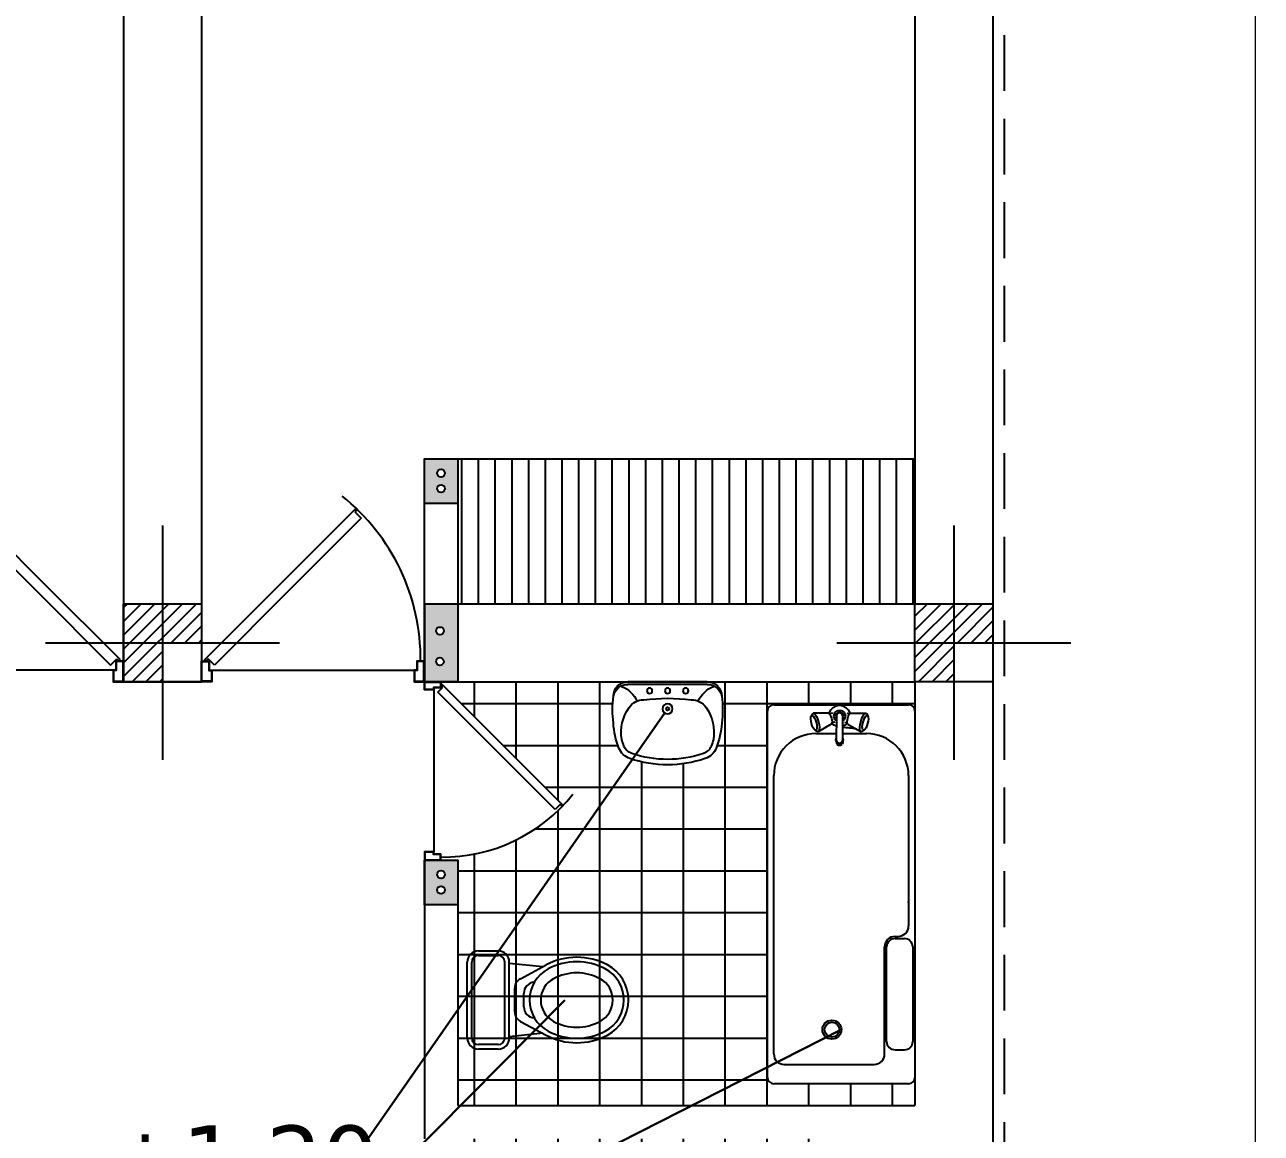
# Model space of a CAD drawing. Header units: inches. Extents: x -1482 to -895, y -39 to 122.
# Drawn here: x -1458.03 to -1452.48, y 71.57 to 76.54 of the extents above; entities that cross this region are included whole.
import ezdxf
from ezdxf.enums import TextEntityAlignment as Align

# ---------------------------------------------------------------- set-up
doc = ezdxf.new("R2010")
doc.units = ezdxf.units.IN
doc.header["$MEASUREMENT"] = 0
doc.header["$PDMODE"] = 3
doc.linetypes.add('DASHED2', pattern=[0.375, 0.25, -0.125])
doc.layers.get('Defpoints').update_dxf_attribs({"lineweight": 15})
for name, color, linetype in [('axe', 150, 'Continuous'), ('fur', 22, 'Continuous'), ('GRADIANT', 251, 'Continuous')]:
    doc.layers.add(name, color=color, linetype=linetype)
doc.layers.add('tasisat', color=40, linetype='Continuous', lineweight=30)
doc.styles.add('COLI', font='TIMES.TTF', dxfattribs={"height": 0.25})
doc.styles.get("Standard").update_dxf_attribs({"font": 'verdana.TTF'})
doc.dimstyles.new('111', dxfattribs={"dimscale": 0, "dimtxt": 0.2, "dimasz": 0.1, "dimexe": 0.2, "dimexo": 0.5, "dimgap": 0.1, "dimtad": 1, "dimlfac": 1, "dimzin": 0, "dimdsep": 46, "dimtxsty": 'COLI', "dimblk1": 'OPEN30', "dimblk2": 'OPEN30', "dimsah": 1, "dimcen": 0, "dimse1": 1, "dimse2": 1, "dimclrd": 252, "dimclre": 1, "dimclrt": 1, "dimadec": 0, "dimazin": 0, "dimtfac": 0.5, "dimtix": 1, "dimtofl": 0, "dimtmove": 2, "dimatfit": 3, "dimldrblk": 'OPEN30', "dimfxl": 1, "dimtolj": 1, "dimtzin": 0, "dimlwd": 5, "dimarcsym": 0})

# ---------------------------------------------------------------- blocks, each defined once
blk = doc.blocks.new('DR10045K')
at = {"layer": 'fur', "color": 227}
blk.add_line((-0.0481, -0.0545), (-0.9919, -0.0545), dxfattribs=at)
at = {"layer": 'fur', "color": 227, "linetype": 'Continuous'}
for p, q in [((-0.4028, -0.4202), (-0.0603, -0.0777)), ((-0.0143, -0.1017), (-0.3678, -0.4552)), ((-0.0603, -0.0777), (-0.0314, -0.1067)), ((-0.031, -0.107), (-0.02, -0.096)), ((-0.02, -0.096), (-0.0143, -0.1017)), ((-0.7454, -0.7628), (-0.4028, -0.4202)), ((-0.3678, -0.4552), (-0.7214, -0.8088)), ((-0.716, -0.7921), (-0.7454, -0.7628)), ((-0.7271, -0.8031), (-0.716, -0.7921)), ((-0.7214, -0.8088), (-0.7271, -0.8031))]:
    blk.add_line(p, q, dxfattribs=at)
for points in [[(-0.9919, -0.0545), (-0.9919, 0), (-1.04, 0), (-1.04, -0.096), (-1.0044, -0.096), (-1.0044, -0.0545)], [(-0.0481, -0.0545), (-0.0481, 0), (0, 0), (0, -0.096), (-0.0356, -0.096), (-0.0356, -0.0545)], [(-0.9939, -0.0525), (-0.9939, -0.002), (-1.038, -0.002), (-1.038, -0.094), (-1.0064, -0.094), (-1.0064, -0.0525)], [(-0.0461, -0.0525), (-0.0461, -0.002), (-0.002, -0.002), (-0.002, -0.094), (-0.0336, -0.094), (-0.0336, -0.0525)]]:
    blk.add_lwpolyline(points, close=True, dxfattribs=at)
at = {"layer": 'fur', "color": 227}
blk.add_arc((-0.0497, -0.1055), 0.9725, 179.43894, 231.41438, dxfattribs=at)
blk = doc.blocks.new('A$C78557366')
at = {"layer": 'GRADIANT', "ltscale": 0.3}
h = blk.add_hatch(dxfattribs=at)
h.set_pattern_fill('ANSI31', color=256, scale=0.2)
h.paths.add_polyline_path([(-0.1, 0), (0, 0), (0, 0.1), (-0.1, 0.1)], flags=16)
h.paths.add_polyline_path([(0.1, 0), (0.1, 0.1), (-0.1, 0.1), (-0.1, 0)], flags=17)
h.paths.add_polyline_path([(0, -0.1), (0.1, -0.1), (0.1, 0.1), (0, 0.1)])
h.paths.add_polyline_path([(0.1, -0.1), (0.1, 0.1), (-0.1, 0.1), (-0.1, -0.1)])
at = {"layer": 'axe', "ltscale": 0.3}
for p, q in [((0, 0.3), (0, -0.3)), ((-0.3, 0), (0.3, 0))]:
    blk.add_line(p, q, dxfattribs=at)
blk.add_lwpolyline([(0.1, 0.1), (-0.1, 0.1), (-0.1, -0.1), (0.1, -0.1)], close=True, dxfattribs=at)
blk = doc.blocks.new('A$C3F8B090B')
h = blk.add_hatch(color=1)
h.paths.add_polyline_path([(0, 0), (0.15, 0), (0.15, 0.35), (0, 0.35)])
h.paths.add_polyline_path([(0.0977, 0.122, -1), (0.063, 0.122, -1)], flags=16)
h.paths.add_polyline_path([(0.0977, 0.2594, -1), (0.063, 0.2594, -1)], flags=16)
at = {"color": 1}
blk.add_lwpolyline([(0.15, 0.35), (0.15, 0), (0, 0), (0, 0.35)], close=True, dxfattribs=at)
for centre in [(0.0803, 0.2594), (0.0803, 0.122)]:
    blk.add_circle(centre, 0.0174, dxfattribs=at)
blk = doc.blocks.new('A$C14EE399E')
h = blk.add_hatch(color=1)
h.dxf.hatch_style = 1
h.paths.add_polyline_path([(0, 0.15), (0, 0), (0.2, 0), (0.2, 0.15)])
h.paths.add_polyline_path([(0.0836, 0.0753, -1), (0.0489, 0.0753, -1)], flags=16)
h.paths.add_polyline_path([(0.1527, 0.0753, -1), (0.118, 0.0753, -1)], flags=16)
at = {"color": 1}
blk.add_lwpolyline([(0, 0.15), (0.2, 0.15), (0.2, 0), (0, 0)], close=True, dxfattribs=at)
for centre in [(0.0662, 0.0753), (0.1353, 0.0753)]:
    blk.add_circle(centre, 0.0174, dxfattribs=at)
blk = doc.blocks.new('_Open30')
at = {"color": 0, "linetype": 'ByBlock', "lineweight": -2}
for p, q in [((-1, 0.268), (0, 0)), ((0, 0), (-1, -0.268)), ((0, 0), (-1, 0))]:
    blk.add_line(p, q, dxfattribs=at)
blk = doc.blocks.new('*D597')
at = {"color": 252, "lineweight": 5, "ltscale": 0.3, "transparency": 16777216}
blk.add_line((-1452.5067, 80.8979), (-1452.5067, 51.0979), dxfattribs=at)
at = {"layer": 'Defpoints', "color": 0, "ltscale": 0.3, "transparency": 16777216}
for p in [(-1453.6336, 80.9979), (-1453.6836, 50.9979), (-1452.5067, 50.9979)]:
    blk.add_point(p, dxfattribs=at)
at = {"color": 252, "lineweight": 5, "ltscale": 0.3, "transparency": 16777216, "xscale": 0.1, "yscale": 0.1, "zscale": 0.1}
for p, rotation in [((-1452.5067, 80.9979), 90), ((-1452.5067, 50.9979), 270)]:
    blk.add_blockref('_Open30', p, dxfattribs=dict(at, rotation=rotation))
at = {"color": 1, "ltscale": 0.3, "transparency": 16777216, "insert": (-1452.7342, 65.9979), "char_height": 0.25, "attachment_point": 5, "rotation": 90, "style": 'COLI'}
blk.add_mtext('\\A1;30.00', dxfattribs=at)
blk = doc.blocks.new('Wash1')
for p, q in [((-0.22, 0), (0.22, 0)), ((-0.22, -0.015), (0.22, -0.015))]:
    blk.add_line(p, q)
for centre, radius in [((-0.1, -0.05), 0.015), ((0, -0.05), 0.015), ((0.1, -0.05), 0.015), ((0, -0.15), 0.0277)]:
    blk.add_circle(centre, radius)
for centre, radius, start, end in [((-0.22, -0.08), 0.08, 90, 180), ((-0.2219, -0.0944), 0.0794, 88.62655, 169.56117), ((-0.319, -0.1782), 0.1657, 24.63856, 67.1002), ((0.319, -0.1782), 0.1657, 112.8998, 155.36144), ((0.22, -0.08), 0.08, 0, 90), ((0.2219, -0.0944), 0.0794, 10.43883, 91.37345), ((0.2737, -0.155), 0.5786, 172.55165, 187.44835), ((-0.1315, -0.2), 0.1, 90, 144.79671), ((0, -1.1605), 1.0686, 82.93363, 97.06637), ((0.1315, -0.2), 0.1, 35.20329, 90), ((-0.2737, -0.155), 0.5786, 352.55165, 7.44835), ((-0.017, -0.2807), 0.24, 144.79671, 189.41479), ((0, -0.15), 0.00875, 0, 180), ((0, -0.15), 0.00875, 180, 0), ((0, -0.15), 0.00875, 180, 0), ((0.017, -0.2807), 0.24, 350.58521, 35.20329), ((0.1562, -0.2002), 0.4572, 183.73593, 201.48215), ((-0.1562, -0.2002), 0.4572, 338.51785, 356.26407), ((0.1562, -0.2002), 0.4272, 196.2839, 201.48215), ((0.1562, -0.2002), 0.4272, 196.2839, 201.48215), ((-0.1562, -0.2002), 0.4272, 338.51785, 343.7161), ((-0.1562, -0.2002), 0.4272, 338.51785, 343.7161), ((-0.1762, -0.331), 0.1, 201.48215, 251.31992), ((-0.1762, -0.331), 0.07, 201.48215, 251.31992), ((0, 0.19), 0.62, 251.31992, 288.68008), ((0.1762, -0.331), 0.07, 288.68008, 338.51785), ((0.1762, -0.331), 0.1, 288.68008, 338.51785), ((0, 0.19), 0.65, 251.31992, 288.68008)]:
    blk.add_arc(centre, radius, start, end)
blk = doc.blocks.new('VAN2')
at = {"layer": 'fur'}
for p, q in [((0, -0.32), (0, 0.32)), ((0.03, 0.35), (1.77, 0.35)), ((0.1417, 0.32), (1.4633, 0.32)), ((1.8, 0.32), (1.8, -0.32)), ((0.0917, 0.27), (0.0917, -0.156)), ((1.6633, 0.12), (1.6633, 0.023)), ((1.6633, -0.0079), (1.6633, -0.12)), ((0.1417, -0.206), (0.6497, -0.206)), ((0.2013, -0.216), (0.6497, -0.216)), ((0.1613, -0.256), (0.1613, -0.3)), ((0.6897, -0.256), (0.6897, -0.3)), ((0.6997, -0.256), (0.6997, -0.27)), ((1.77, -0.35), (0.03, -0.35)), ((0.6497, -0.34), (0.2013, -0.34)), ((1.4633, -0.32), (0.7497, -0.32))]:
    blk.add_line(p, q, dxfattribs=at)
at = {"layer": 'fur', "linetype": 'ByBlock'}
for p, q in [((1.6729, 0.1143), (1.6792, 0.1241)), ((1.6784, 0.1203), (1.6792, 0.1241)), ((1.681, 0.1174), (1.6784, 0.1203)), ((1.6792, 0.1241), (1.6834, 0.1285)), ((1.6834, 0.1285), (1.6905, 0.133)), ((1.6905, 0.133), (1.6999, 0.1371)), ((1.6999, 0.1371), (1.7107, 0.1406)), ((1.7165, 0.1188), (1.7055, 0.1164)), ((1.7107, 0.1406), (1.7217, 0.1429)), ((1.7272, 0.1223), (1.7165, 0.1188)), ((1.7217, 0.1429), (1.7319, 0.144)), ((1.7366, 0.1264), (1.7272, 0.1223)), ((1.7319, 0.144), (1.7403, 0.1437)), ((1.7438, 0.1309), (1.7366, 0.1264)), ((1.7403, 0.1437), (1.7461, 0.142)), ((1.7479, 0.1353), (1.7438, 0.1309)), ((1.7535, 0.1229), (1.7446, 0.1173)), ((1.7461, 0.142), (1.7488, 0.1391)), ((1.7565, 0.1367), (1.7461, 0.142)), ((1.7488, 0.1391), (1.7479, 0.1353)), ((1.7588, 0.1283), (1.7535, 0.1229)), ((1.7565, 0.1367), (1.7598, 0.1331)), ((1.7598, 0.1331), (1.7588, 0.1283)), ((1.7601, 0.0615), (1.7598, 0.1331)), ((1.6718, 0.1095), (1.6729, 0.1143)), ((1.6751, 0.1059), (1.6718, 0.1095)), ((1.7074, 0.0473), (1.6718, 0.1095)), ((1.6824, 0.1038), (1.6751, 0.1059)), ((1.6868, 0.1157), (1.681, 0.1174)), ((1.6929, 0.1034), (1.6824, 0.1038)), ((1.6953, 0.1154), (1.6868, 0.1157)), ((1.7057, 0.1048), (1.6929, 0.1034)), ((1.7055, 0.1164), (1.6953, 0.1154)), ((1.7195, 0.1077), (1.7057, 0.1048)), ((1.7329, 0.112), (1.7195, 0.1077)), ((1.7446, 0.1173), (1.7329, 0.112)), ((1.7601, 0.0615), (1.7595, 0.0586)), ((1.6132, 0.0201), (1.608, 0.0124)), ((1.608, 0.0124), (1.608, 0.0028)), ((1.608, 0.0028), (1.6132, -0.005)), ((1.6213, 0.023), (1.6132, 0.0201)), ((1.6213, 0.023), (1.6148, 0.0135)), ((1.6148, 0.0135), (1.6148, 0.0017)), ((1.6148, 0.0017), (1.6213, -0.0079)), ((1.6317, 0.0267), (1.6213, 0.023)), ((1.6422, 0.0231), (1.6317, 0.0267)), ((1.6977, 0.023), (1.6978, 0.0233)), ((1.6978, 0.0233), (1.705, 0.0375)), ((1.705, 0.0375), (1.7119, 0.0444)), ((1.7093, 0.0451), (1.7074, 0.0473)), ((1.7137, 0.0439), (1.7093, 0.0451)), ((1.72, 0.0436), (1.7137, 0.0439)), ((1.7176, 0.0303), (1.7139, 0.0439)), ((1.7277, 0.0444), (1.72, 0.0436)), ((1.7254, 0.023), (1.7302, 0.0296)), ((1.7359, 0.0462), (1.7277, 0.0444)), ((1.7302, 0.0296), (1.7463, 0.0349)), ((1.744, 0.0488), (1.7359, 0.0462)), ((1.7379, 0.023), (1.7463, 0.0257)), ((1.751, 0.0519), (1.744, 0.0488)), ((1.7463, 0.0349), (1.7624, 0.0296)), ((1.7463, 0.0257), (1.757, 0.0223)), ((1.7564, 0.0553), (1.751, 0.0519)), ((1.7598, 0.0415), (1.7562, 0.0552)), ((1.7595, 0.0586), (1.7564, 0.0553)), ((1.757, 0.0223), (1.7636, 0.0132)), ((1.7636, 0.0019), (1.757, -0.0072)), ((1.7577, 0.0567), (1.7621, 0.056)), ((1.7621, 0.056), (1.7763, 0.0488)), ((1.7624, 0.0296), (1.7723, 0.016)), ((1.7636, 0.0132), (1.7636, 0.0019)), ((1.7723, 0.016), (1.7723, -0.0009)), ((1.7763, 0.0488), (1.7876, 0.0375)), ((1.7876, 0.0375), (1.7948, 0.0233)), ((1.7948, 0.0233), (1.7973, 0.0075)), ((1.7973, 0.0075), (1.7948, -0.0082)), ((1.6213, -0.0079), (1.6132, -0.005)), ((1.6213, -0.0079), (1.6317, -0.0116)), ((1.6317, -0.0116), (1.6422, -0.0079)), ((1.7073, -0.0322), (1.6718, -0.0945)), ((1.6978, -0.0082), (1.6977, -0.0079)), ((1.705, -0.0224), (1.6978, -0.0082)), ((1.7119, -0.0293), (1.705, -0.0224)), ((1.7073, -0.0322), (1.7093, -0.0301)), ((1.7093, -0.0301), (1.7137, -0.0288)), ((1.7137, -0.0288), (1.72, -0.0286)), ((1.7176, -0.0152), (1.7139, -0.0288)), ((1.72, -0.0286), (1.7277, -0.0294)), ((1.7302, -0.0146), (1.7254, -0.0079)), ((1.7277, -0.0294), (1.7359, -0.0312)), ((1.7463, -0.0198), (1.7302, -0.0146)), ((1.7359, -0.0312), (1.744, -0.0337)), ((1.7463, -0.0107), (1.7379, -0.0079)), ((1.744, -0.0337), (1.751, -0.0369)), ((1.757, -0.0072), (1.7463, -0.0107)), ((1.7624, -0.0146), (1.7463, -0.0198)), ((1.751, -0.0369), (1.7564, -0.0402)), ((1.7598, -0.0265), (1.7562, -0.0401)), ((1.7564, -0.0402), (1.7595, -0.0435)), ((1.7621, -0.041), (1.7577, -0.0417)), ((1.7595, -0.0435), (1.7601, -0.0464)), ((1.7601, -0.0464), (1.7598, -0.118)), ((1.7763, -0.0337), (1.7621, -0.041)), ((1.7723, -0.0009), (1.7624, -0.0146)), ((1.7876, -0.0225), (1.7763, -0.0337)), ((1.7948, -0.0082), (1.7876, -0.0225)), ((1.6718, -0.0945), (1.6751, -0.0908)), ((1.6728, -0.0992), (1.6718, -0.0945)), ((1.6728, -0.0992), (1.6792, -0.109)), ((1.6751, -0.0908), (1.6824, -0.0887)), ((1.6784, -0.1052), (1.681, -0.1023)), ((1.6792, -0.109), (1.6784, -0.1052)), ((1.6834, -0.1134), (1.6792, -0.109)), ((1.681, -0.1023), (1.6868, -0.1006)), ((1.6824, -0.0887), (1.6929, -0.0883)), ((1.6905, -0.1179), (1.6834, -0.1134)), ((1.6868, -0.1006), (1.6952, -0.1003)), ((1.6929, -0.0883), (1.7057, -0.0897)), ((1.6952, -0.1003), (1.7055, -0.1014)), ((1.7055, -0.1014), (1.7165, -0.1037)), ((1.7057, -0.0897), (1.7194, -0.0927)), ((1.7165, -0.1037), (1.7272, -0.1072)), ((1.7194, -0.0927), (1.7329, -0.097)), ((1.7272, -0.1072), (1.7366, -0.1114)), ((1.7329, -0.097), (1.7446, -0.1022)), ((1.7366, -0.1114), (1.7437, -0.1159)), ((1.7437, -0.1159), (1.7479, -0.1202)), ((1.7446, -0.1022), (1.7535, -0.1078)), ((1.7535, -0.1078), (1.7588, -0.1133)), ((1.7588, -0.1133), (1.7598, -0.118)), ((1.6999, -0.122), (1.6905, -0.1179)), ((1.7106, -0.1255), (1.6999, -0.122)), ((1.7217, -0.1279), (1.7106, -0.1255)), ((1.7319, -0.129), (1.7217, -0.1279)), ((1.7403, -0.1286), (1.7319, -0.129)), ((1.7461, -0.127), (1.7403, -0.1286)), ((1.7565, -0.1217), (1.7461, -0.127)), ((1.7487, -0.1241), (1.7461, -0.127)), ((1.7479, -0.1202), (1.7487, -0.1241)), ((1.7598, -0.118), (1.7565, -0.1217))]:
    blk.add_line(p, q, dxfattribs=at)
blk.add_lwpolyline([(1.7463, -0.0079), (1.7554, -0.005), (1.761, 0.0027), (1.761, 0.0123), (1.7554, 0.0201), (1.7463, 0.023), (1.6317, 0.0231), (1.6233, 0.0201), (1.6181, 0.0124), (1.6181, 0.0028), (1.6233, -0.005), (1.6317, -0.0079)], close=True, dxfattribs=at)
at = {"layer": 'fur'}
for radius in [0.045, 0.035]:
    blk.add_circle((0.2572, 0.044), radius, dxfattribs=at)
for centre, radius, start, end in [((0.03, 0.32), 0.03, 90, 180), ((0.1417, 0.27), 0.05, 90, 180), ((1.4633, 0.12), 0.2, 360, 90), ((1.77, 0.32), 0.03, 0, 90), ((1.3355, 0), 0.356, 348.07433, 358.72231), ((0.1417, -0.156), 0.05, 180, 270), ((1.4633, -0.12), 0.2, 270, 360), ((0.2013, -0.256), 0.04, 90, 180), ((0.6497, -0.256), 0.05, 0, 90), ((0.6497, -0.256), 0.04, 0, 90), ((0.7497, -0.27), 0.05, 180, 270), ((0.03, -0.32), 0.03, 180, 270), ((0.2013, -0.3), 0.04, 180, 270), ((0.6497, -0.3), 0.04, 270, 0), ((0.8651, -0.29), 0.03, 261.26598, 270), ((1.77, -0.32), 0.03, 270, 0)]:
    blk.add_arc(centre, radius, start, end, dxfattribs=at)
blk = doc.blocks.new('Farangi1')
for p, q in [((-0.17, 0), (0.17, 0)), ((-0.22, -0.1385), (-0.22, -0.05)), ((-0.2, -0.1385), (-0.2, -0.05)), ((-0.17, -0.02), (0.17, -0.02)), ((0.2, -0.05), (0.2, -0.1385)), ((0.22, -0.05), (0.22, -0.1385)), ((-0.17, -0.1685), (0.17, -0.1685)), ((-0.17, -0.1885), (0.17, -0.1885)), ((-0.1493, -0.3388), (-0.1643, -0.1885)), ((-0.0529, -0.2128), (0.0529, -0.2128)), ((0.1493, -0.3388), (0.1643, -0.1885)), ((-0.0956, -0.2384), (-0.1573, -0.3538)), ((-0.0298, -0.2536), (0.0298, -0.2536)), ((0.0956, -0.2384), (0.1573, -0.3538))]:
    blk.add_line(p, q)
for centre, radius, start, end in [((-0.17, -0.05), 0.05, 90, 180), ((0.17, -0.05), 0.05, 0, 90), ((-0.17, -0.05), 0.03, 90, 180), ((0.17, -0.05), 0.03, 0, 90), ((-0.17, -0.1385), 0.05, 180, 270), ((-0.17, -0.1385), 0.03, 180, 270), ((0.17, -0.1385), 0.03, 270, 0), ((0.17, -0.1385), 0.05, 270, 0), ((-0.0529, -0.2612), 0.0484, 90, 151.8712), ((0.0529, -0.2612), 0.0484, 28.1288, 90), ((-0.0298, -0.3036), 0.05, 90, 177.0227), ((0.0298, -0.3036), 0.05, 2.9773, 90), ((0, -0.4378), 0.1584, 28.1288, 151.8712), ((0, -0.4378), 0.1084, 28.1288, 151.8712), ((0.0996, -0.4911), 0.2913, 151.8712, 208.1288), ((0.0996, -0.4911), 0.2713, 151.8712, 208.1288), ((0.0996, -0.4911), 0.2213, 151.8712, 208.1288), ((-0.0996, -0.4911), 0.2213, 331.8712, 28.1288), ((-0.0996, -0.4911), 0.2713, 331.8712, 28.1288), ((-0.0996, -0.4911), 0.2913, 331.8712, 28.1288), ((0, -0.5443), 0.1084, 208.1288, 331.8712), ((0, -0.5443), 0.1784, 208.1288, 331.8712), ((0, -0.5443), 0.1584, 208.1288, 331.8712)]:
    blk.add_arc(centre, radius, start, end)

msp = doc.modelspace()

# ---------------------------------------------------------------- hatches: boundary and pattern name
at = {"layer": 'fur', "linetype": 'Continuous'}
h = msp.add_hatch(dxfattribs=at)
h.set_pattern_fill('ANSI31', color=136, scale=0.6, angle=45, style=0)
h.set_pattern_definition([(90, (-376.44076, 0), (-0.075, 1e-17), [])])
h.paths.add_polyline_path([(-1454.0336, 73.9479), (-1454.0336, 74.5979), (-1456.0836, 74.5979), (-1456.0838, 73.9479), (-1456.0837, 73.9479), (-1456.0837, 73.9479)])
at = {"layer": 'fur', "linetype": 'Continuous', "true_color": 0x474747}
h = msp.add_hatch(dxfattribs=at)
h.set_pattern_fill('ANSI37,_O', color=49, scale=1.5, angle=315)
h.set_pattern_definition([(0, (-264.25915, 0), (6e-17, 0.1875), []), (90, (-264.25915, 0), (-0.1875, 6e-17), [])])
h.paths.add_polyline_path([(-1454.6948, 73.4664, -0.414214), (-1454.6664, 73.4947), (-1454.062, 73.4947, -0.414214), (-1454.0336, 73.4664), (-1454.0336, 73.5979), (-1454.9647, 73.5979, -0.414214), (-1454.8999, 73.5331, -0.065091), (-1454.8999, 73.4116, -0.077588), (-1454.9248, 73.3001, -0.220952), (-1454.9742, 73.253, -0.164474), (-1455.3115, 73.253, -0.220952), (-1455.3609, 73.3001, -0.077588), (-1455.3859, 73.4116, -0.065091), (-1455.3859, 73.5331, -0.414214), (-1455.3211, 73.5979), (-1456.1597, 73.5979), (-1456.1597, 73.5825), (-1456.1553, 73.5869), (-1455.8834, 73.3149), (-1455.6114, 73.0429, -0.207434), (-1456.1598, 72.8116), (-1456.1598, 72.7979), (-1456.0836, 72.7979), (-1456.0836, 72.7979), (-1456.0836, 71.6979), (-1454.0336, 71.6979), (-1454.0336, 71.8231, -0.414214), (-1454.062, 71.7947), (-1454.6664, 71.7947, -0.414214), (-1454.6948, 71.8231)])
h.paths.add_polyline_path([(-1456.1598, 71.5479), (-1456.1598, 71.5325), (-1456.1554, 71.5369), (-1455.8834, 71.2649), (-1455.6115, 70.993, -0.207434), (-1456.1598, 70.7616), (-1456.1598, 70.7479), (-1456.0836, 70.7479), (-1456.0836, 70.7479), (-1456.0836, 70.2479), (-1454.4336, 70.2479), (-1454.4336, 71.5479)])
h.paths.add_polyline_path([(-1454.8976, 69.2393), (-1454.0336, 69.2393), (-1454.0336, 69.8979), (-1456.069, 69.8979), (-1456.069, 69.8845), (-1456.0652, 69.8883), (-1455.8272, 69.6503), (-1455.5892, 69.4123, -0.207434), (-1456.069, 69.2099), (-1456.069, 69.1979), (-1455.9837, 69.1979), (-1455.9823, 69.1979), (-1455.9823, 68.9979), (-1455.9837, 68.9979), (-1455.9837, 68.3479), (-1454.0336, 68.3479), (-1454.0336, 68.3753), (-1454.8976, 68.3753)])
h.paths.add_polyline_path([(-1455.1358, 69.5735, -0.077588), (-1455.1607, 69.685, -0.065091), (-1455.1607, 69.8065, -0.414214), (-1455.0959, 69.8713), (-1454.7395, 69.8713, -0.414214), (-1454.6747, 69.8065, -0.065091), (-1454.6747, 69.685, -0.077588), (-1454.6997, 69.5735, -0.220952), (-1454.7491, 69.5264, -0.164474), (-1455.0863, 69.5264, -0.220952)], flags=16)
h.paths.add_polyline_path([(-1455.0786, 69.5494, -0.220952), (-1455.1132, 69.5824, -0.022686), (-1455.1233, 69.6121, -0.197181), (-1455.0904, 69.756, -0.143289), (-1455.0548, 69.7843, 0.191261), (-1455.1271, 69.8519, -0.126586), (-1455.0959, 69.8591), (-1454.7395, 69.8591, -0.126584), (-1454.7083, 69.8519, 0.191261), (-1454.7807, 69.7843, -0.143289), (-1454.745, 69.756, -0.197181), (-1454.7121, 69.6121, -0.022686), (-1454.7223, 69.5824, -0.220952), (-1454.7569, 69.5494, -0.164474)], flags=0)
h.paths.add_polyline_path([(-1455.3461, 68.8198, -0.599332), (-1455.3461, 68.5052, -0.250522), (-1455.6207, 68.5052), (-1455.6357, 68.5132), (-1455.786, 68.4982), (-1455.786, 68.4925, -0.414214), (-1455.836, 68.4425), (-1455.9245, 68.4425, -0.414214), (-1455.9745, 68.4925), (-1455.9745, 68.8325, -0.414214), (-1455.9245, 68.8825), (-1455.836, 68.8825, -0.414214), (-1455.786, 68.8325), (-1455.786, 68.8269), (-1455.6357, 68.8119), (-1455.6207, 68.8198, -0.250522)], flags=16)
h.paths.add_polyline_path([(-1455.3555, 68.8022, -0.599332), (-1455.3555, 68.5229, -0.250522), (-1455.6113, 68.5229, -0.138869), (-1455.6735, 68.5828, -0.399074), (-1455.7209, 68.6327), (-1455.7209, 68.6924, -0.399074), (-1455.6735, 68.7423, -0.138869), (-1455.6113, 68.8022, -0.250522)], flags=0)
h.paths.add_polyline_path([(-1455.3791, 68.7581, -0.599332), (-1455.3791, 68.567, -0.250522), (-1455.5877, 68.567, -0.599332), (-1455.5877, 68.7581, -0.250522)], flags=0)
h.paths.add_polyline_path([(-1454.9401, 69.7498, -1), (-1454.8953, 69.7498, -1)], flags=0)
h.paths.add_polyline_path([(-1454.9248, 69.7498, 1), (-1454.9106, 69.7498, 1)], flags=0)
h.paths.add_polyline_path([(-1455.0109, 69.8308, -1), (-1454.9866, 69.8308, -1)], flags=0)
h.paths.add_polyline_path([(-1454.9299, 69.8308, -1), (-1454.9056, 69.8308, -1)], flags=0)
h.paths.add_polyline_path([(-1455.806, 68.8325), (-1455.806, 68.4925, -0.414214), (-1455.836, 68.4625), (-1455.9245, 68.4625, -0.414214), (-1455.9545, 68.4925), (-1455.9545, 68.8325, -0.414214), (-1455.9245, 68.8625), (-1455.836, 68.8625, -0.414214)], flags=0)
h.paths.add_polyline_path([(-1454.8489, 69.8308, -1), (-1454.8246, 69.8308, -1)], flags=0)

# ---------------------------------------------------------------- linework, layer by layer
at = {"color": 251, "linetype": 'DASHED2'}
msp.add_line((-1453.6336, 80.9979), (-1453.6336, 62.9979), dxfattribs=at)
at = {"ltscale": 0.3}
for p, q in [((-1454.0336, 80.5979), (-1454.0336, 73.9479)), ((-1453.6836, 78.9479), (-1453.6836, 62.9979)), ((-1457.5836, 78.5979), (-1457.5836, 73.5979)), ((-1457.2336, 78.5979), (-1457.2336, 73.5979)), ((-1456.2336, 73.9479), (-1456.2336, 74.5979)), ((-1456.2336, 74.5979), (-1456.0836, 74.5979)), ((-1456.0836, 74.5979), (-1456.0838, 73.9479)), ((-1456.2336, 73.9479), (-1456.2336, 73.5979)), ((-1456.2336, 73.9479), (-1454.0336, 73.9479)), ((-1457.5836, 73.5979), (-1457.2336, 73.5979)), ((-1456.2336, 73.5979), (-1454.0336, 73.5979)), ((-1454.0336, 73.5979), (-1454.0336, 71.6979)), ((-1456.2336, 72.7979), (-1456.2336, 71.5479)), ((-1456.2336, 72.7979), (-1456.0836, 72.7979)), ((-1456.0836, 72.7979), (-1456.0836, 71.6979)), ((-1456.0836, 71.6979), (-1454.0336, 71.6979))]:
    msp.add_line(p, q, dxfattribs=at)
at = {"layer": 'fur', "color": 156}
msp.add_line((-1456.1903, 74.5979), (-1454.0336, 74.5979), dxfattribs=at)
at = {"layer": 'tasisat', "linetype": 'Continuous'}
for p, q in [((-1455.1558, 73.4581), (-1457.122, 70.6372)), ((-1457.122, 70.6372), (-1455.6034, 72.1704)), ((-1454.3632, 72.0384), (-1457.122, 70.6372))]:
    msp.add_line(p, q, dxfattribs=at)

# ---------------------------------------------------------------- block references
at = {"rotation": 90}
for p in [(-1456.0836, 74.3979), (-1456.0836, 72.5979)]:
    msp.add_blockref('A$C14EE399E', p, dxfattribs=at)
at = {"xscale": 0.9999900196616685, "yscale": 0.9999900196616685, "zscale": 0.9999900196616685, "rotation": 179.9881526941475}
msp.add_blockref('A$C3F8B090B', (-1456.0837, 73.9479), dxfattribs=at)
at = {"layer": 'axe', "ltscale": 0.3, "xscale": -1.750000000001592, "yscale": 1.750000000001592, "zscale": 1.750000000001592, "rotation": 90}
for p in [(-1457.4086, 73.7729), (-1453.8586, 73.7729)]:
    msp.add_blockref('A$C78557366', p, dxfattribs=at)
at = {"layer": 'fur'}
for name, p, xscale, yscale, zscale, rotation in [('DR10045K', (-1457.5836, 73.5979), -0.9615062562670471, 0.961506256267219, 0.961506256267227, 180.001175481371), ('DR10045K', (-1457.2336, 73.5979), 0.9615062562672176, 0.9615062562672176, 0.9615062562672176, 179.998824518629), ('DR10045K', (-1456.2336, 73.5979), 0.7692559862207509, 0.7692559862207509, 0.7692559862207509, 89.99411657741538), ('VAN2', (-1454.3642, 71.7947), 0.9444444444441231, 0.9444444444441231, 0.9444444444441231, 90)]:
    msp.add_blockref(name, p, dxfattribs=dict(at, xscale=xscale, yscale=yscale, zscale=zscale, rotation=rotation))
at = {"layer": 'fur', "xscale": -0.8100000000000023, "yscale": 0.8099999999999792, "zscale": 0.8099999999999795}
msp.add_blockref('Wash1', (-1455.1429, 73.5979), dxfattribs=at)
at = {"layer": 'fur', "rotation": 90}
msp.add_blockref('Farangi1', (-1456.0413, 72.1704), dxfattribs=at)

# ---------------------------------------------------------------- texts
at = {"layer": 'axe', "ltscale": 100}
msp.add_text('+1.20', height=0.288, dxfattribs=at).set_placement((-1457.0464, 71.4638), align=Align.MIDDLE_CENTER)

# ---------------------------------------------------------------- dimensions: what is measured, and where the dimension line sits
at = {"ltscale": 0.3}
dim = msp.add_linear_dim(base=(-1452.5067, 50.9979), p1=(-1453.6336, 80.9979), p2=(-1453.6836, 50.9979), angle=90, dimstyle='111', override={"dimscale": 1}, dxfattribs=at)
dim.commit()
dim.dimension.update_dxf_attribs({"geometry": '*D597', "text_midpoint": (-1452.7342, 65.9979)})

doc.saveas('drawing.dxf')
